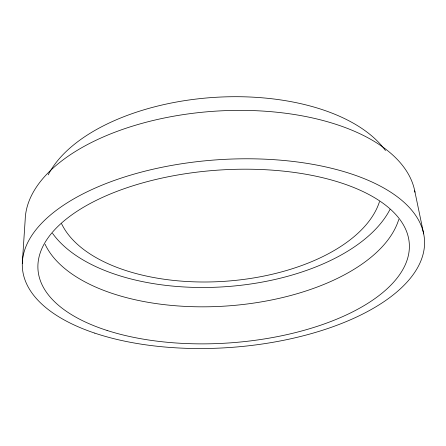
<?xml version="1.0" encoding="UTF-8"?>
<svg xmlns="http://www.w3.org/2000/svg" width="446" height="446" viewBox="0 0 446 446"><rect width="100%" height="100%" fill="white"/><g stroke="black" fill="none" stroke-linecap="round" stroke-linejoin="round"><path stroke-width="0.67" d="M22.3 263.341L25.199 219.482A195.638 100.049 -4 0 1 213.444 111.294A195.638 100.049 -4 0 1 414.97 192.198M414.708 190.804L423.7 233.916M398.746 219.504A180.697 92.132 -4 0 1 227.114 305.967A180.697 92.132 -4 0 1 45.079 244.263M390.016 209.386A177.893 94.814 -4 0 1 226.05 286.661A177.893 94.814 -4 0 1 52.517 233.303M48.218 174.843A177.893 94.814 -4 0 1 211.8 97.562A177.893 94.814 -4 0 1 385.472 150.536M379.507 201.57A162.812 86.535 -4 0 1 225.286 281.264A162.812 86.535 -4 0 1 61.581 223.725M94.814 333.145A201.531 94.061 -4 0 0 421.676 258.78A201.531 94.061 -4 0 0 153.798 169.051A201.531 94.061 -4 0 0 94.814 333.145M107.096 330.464A186.11 86.585 -4 0 0 407.17 259.845A186.11 86.585 -4 0 0 156.63 179.292A186.11 86.585 -4 0 0 107.096 330.464"/></g></svg>
